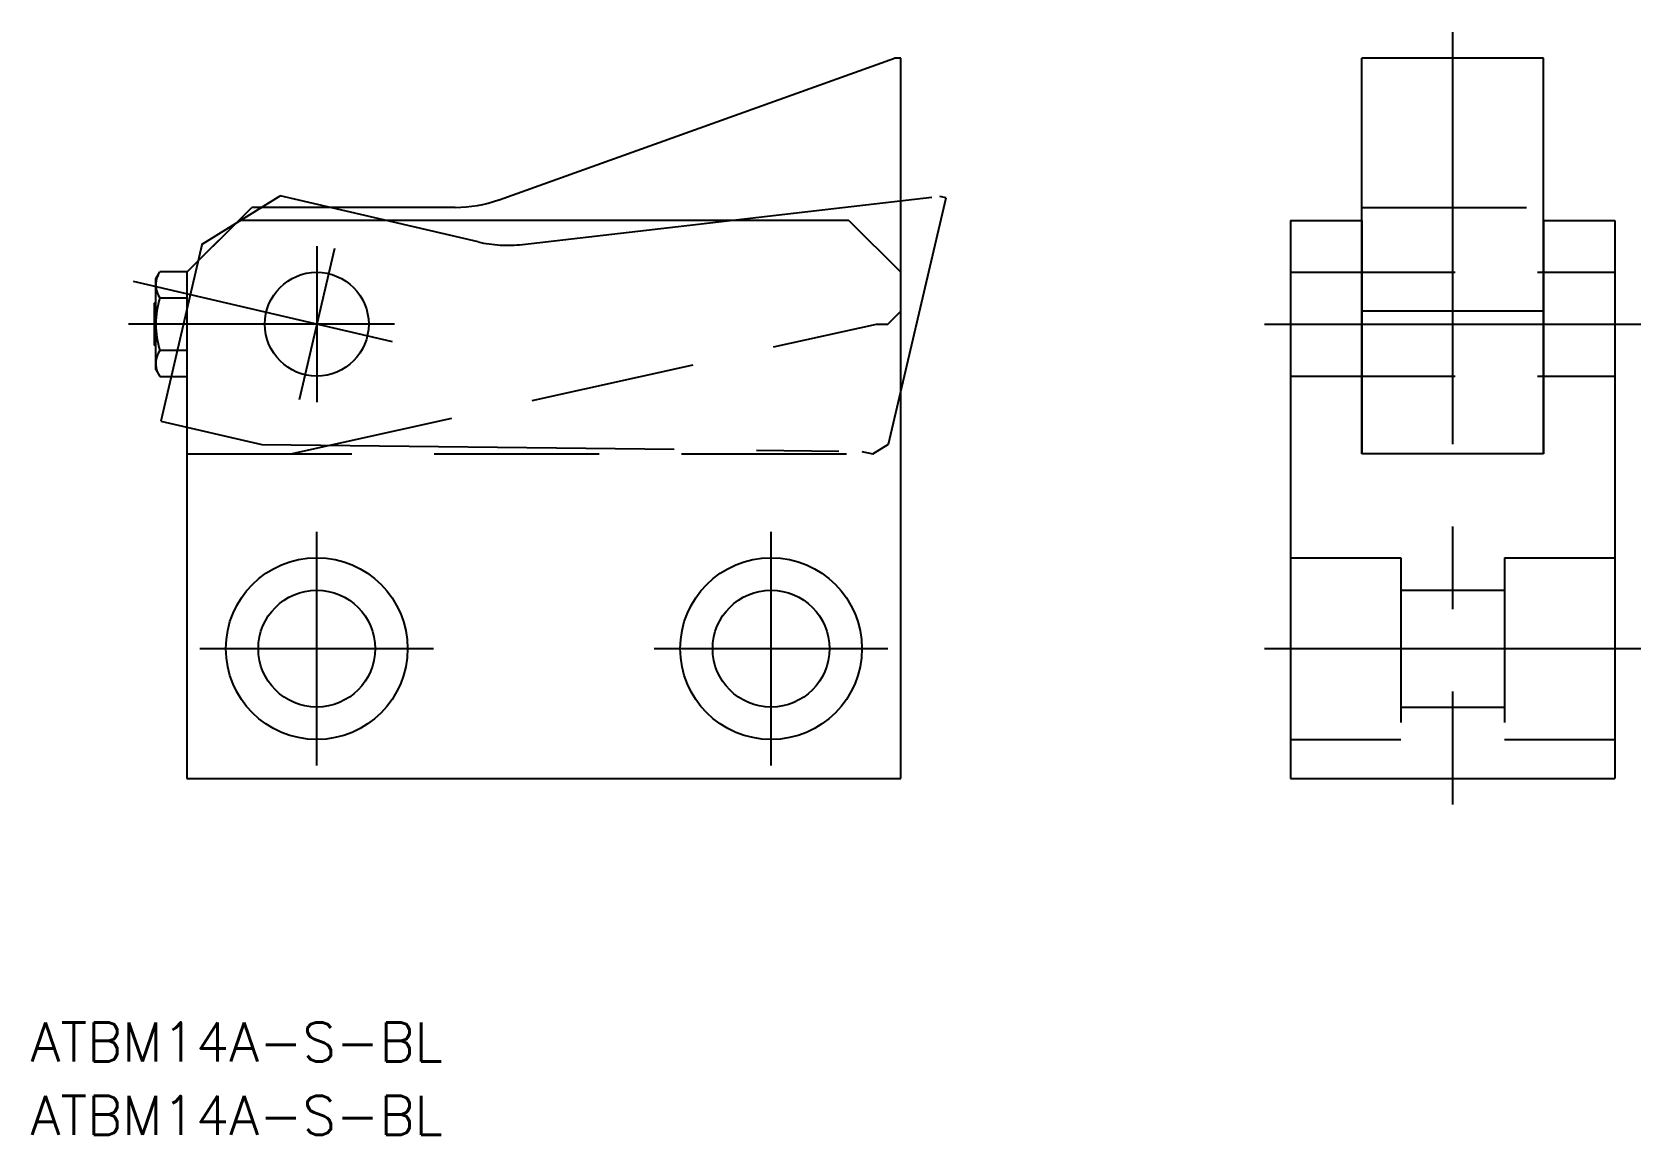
# Model space of a CAD drawing. Extents: x -22 to 102, y -62 to 23.
import ezdxf

# ---------------------------------------------------------------- set-up
doc = ezdxf.new("R2010")
doc.units = 0
for name, pattern in [('CENTER', [50.8, 31.75, -6.35, 6.35, -6.35]), ('DASHED', [19.05, 12.7, -6.35]), ('PHANTOM', [63.5, 31.75, -6.35, 6.35, -6.35, 6.35, -6.35])]:
    doc.linetypes.add(name, pattern=pattern)
doc.layers.get('0').update_dxf_attribs({"linetype": 'CONTINUOUS'})
doc.layers.add('CENTER', color=1, linetype='CENTER')
doc.styles.get("Standard").update_dxf_attribs({"font": 'txt.shx', "height": 3, "bigfont": 'bigfont.shx'})

# ---------------------------------------------------------------- blocks, each defined once
blk = doc.blocks.new('*U4')
at = {"color": 7, "linetype": 'CONTINUOUS'}
blk.add_text('ATBM14A-S-BL', height=3, dxfattribs=at).set_placement((-22.05, -56.8))
blk = doc.blocks.new('*U5')
at = {"color": 7, "linetype": 'CONTINUOUS'}
blk.add_text('ATBM14A-S-BL', height=3, dxfattribs=at).set_placement((-22.05, -62.46))

msp = doc.modelspace()

# ---------------------------------------------------------------- linework, layer by layer
at = {"color": 7, "linetype": 'CONTINUOUS'}
for p, q in [((14.04, 9.59), (44.5, 20.5)), ((45, 20.5), (44.5, 20.5)), ((45, -35), (45, 20.5)), ((94.5, 20.5), (80.5, 20.5)), ((80.5, -10), (80.5, 20.5)), ((94.5, -10), (94.5, 20.5)), ((-10, 4), (-5, 9)), ((10.66, 9), (-5, 9)), ((-10, 4), (-6, 8)), ((41, 8), (-6, 8)), ((41, 8), (45, 4)), ((75, 8), (75, -35)), ((75, 8), (80.5, 8)), ((80.5, 8), (80.5, -10)), ((94.5, 8), (94.5, -10)), ((94.5, 8), (100, 8)), ((100, 8), (100, -35)), ((-12.4, 3.5), (-12.09, 4.04)), ((-10, 4.04), (-12.09, 4.04)), ((-10, 4.04), (-10, -35)), ((-12.4, -3.5), (-12.4, 3.5)), ((-12.5, 1.62), (-12.4, 1.72)), ((-12.5, -1.62), (-12.5, 1.62)), ((-12.09, 2.02), (-10, 2.02)), ((94.5, 1), (80.5, 1)), ((80.5, 0), (94.5, 0)), ((-12.4, -1.72), (-12.5, -1.62)), ((-10, -2.02), (-12.09, -2.02)), ((-12.4, -3.5), (-12.09, -4.04)), ((-12.09, -4.04), (-10, -4.04)), ((94.5, -10), (80.5, -10)), ((-10, -35), (45, -35)), ((75, -35), (100, -35))]:
    msp.add_line(p, q, dxfattribs=at)
at = {"color": 3, "linetype": 'PHANTOM'}
for p, q in [((-8.83, 6.17), (-2.82, 9.9)), ((12.43, 6.34), (-2.82, 9.9)), ((15.85, 6.15), (47.99, 9.85)), ((44.05, -9.25), (48.48, 9.74)), ((48.48, 9.74), (47.99, 9.85)), ((-8.82, 6.21), (-12.01, -7.47)), ((1.36, 5.84), (-1.36, -5.84)), ((5.84, -1.36), (-14.12, 3.3)), ((-12.01, -7.47), (-4.22, -9.28)), ((-4.22, -9.28), (41.98, -9.8)), ((41.98, -9.8), (42.85, -10)), ((42.85, -10), (44.05, -9.25))]:
    msp.add_line(p, q, dxfattribs=at)
at = {"color": 3, "linetype": 'DASHED'}
for p, q in [((80.5, 9), (94.5, 9)), ((75, 4), (100, 4)), ((-2, -10), (43.11, 0)), ((43.11, 0), (44, 0)), ((44, 0), (45, 1)), ((75, -4), (100, -4)), ((-10, -10), (45, -10)), ((75, -18), (83.5, -18)), ((83.5, -18), (83.5, -32)), ((91.5, -18), (91.5, -32)), ((91.5, -18), (100, -18)), ((83.5, -20.5), (91.5, -20.5)), ((83.5, -29.5), (91.5, -29.5)), ((75, -32), (83.5, -32)), ((91.5, -32), (100, -32))]:
    msp.add_line(p, q, dxfattribs=at)
at = {"color": 3, "linetype": 'CONTINUOUS'}
for p, q in [((-12.5, 1.62), (-12.4, 1.62)), ((-12.5, -1.62), (-12.4, -1.62))]:
    msp.add_line(p, q, dxfattribs=at)
at = {"color": 7, "linetype": 'CONTINUOUS'}
for centre, radius in [((0, 0), 4), ((0, -25), 7), ((35, -25), 7), ((0, -25), 4.5), ((35, -25), 4.5)]:
    msp.add_circle(centre, radius, dxfattribs=at)
for centre, radius, start, end in [((10.66, 19), 10, 270, 289.7103), ((-10.61, 3.03), 1.79, 154.3842, 214.3842), ((-5.71, 0), 6.69, 162.412, 197.588), ((-10.61, -3.03), 1.79, 145.6158, 205.6158)]:
    msp.add_arc(centre, radius, start, end, dxfattribs=at)
at = {"color": 3, "linetype": 'PHANTOM'}
msp.add_arc((14.7, 16.08), 10, 256.8634, 276.5738, dxfattribs=at)
at = {"layer": 'CENTER', "color": 1, "linetype": 'CENTER'}
for p, q in [((87.5, 22.5), (87.5, -37)), ((0, 6), (0, -6)), ((6, 0), (-14.5, 0)), ((73, 0), (102, 0)), ((0, -34), (0, -16)), ((35, -34), (35, -16)), ((-9, -25), (9, -25)), ((26, -25), (44, -25)), ((73, -25), (102, -25))]:
    msp.add_line(p, q, dxfattribs=at)

# ---------------------------------------------------------------- block references
at = {"color": 7, "linetype": 'CONTINUOUS'}
for name in ['*U4', '*U5']:
    msp.add_blockref(name, (0, 0), dxfattribs=at)

doc.saveas('drawing.dxf')
